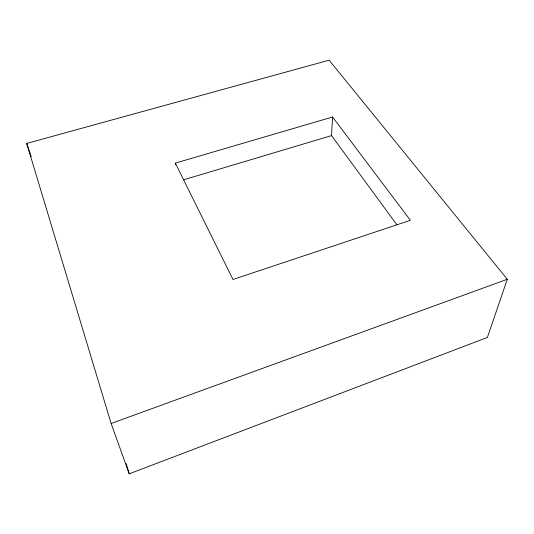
<?xml version="1.0" encoding="UTF-8"?>
<svg xmlns="http://www.w3.org/2000/svg" width="534" height="534" viewBox="0 0 534 534"><rect width="100%" height="100%" fill="white"/><g stroke="black" fill="none" stroke-linecap="round" stroke-linejoin="round"><path stroke-width="0.8" d="M396.849 224.754L331.547 135.609L332.562 117.019L175.339 163.104L175.579 164.699M507.3 279.289L487.368 337.461L129.215 473.818L111.125 423.489L26.7 143.426L329.138 60.182L507.3 279.289L111.125 423.489M183.689 179.791L331.547 135.609M332.562 117.019L410.399 220.302L232.971 279.469L175.339 163.104M26.7 143.426L31.192 156.689M126.064 463.459L129.215 473.818"/></g></svg>
